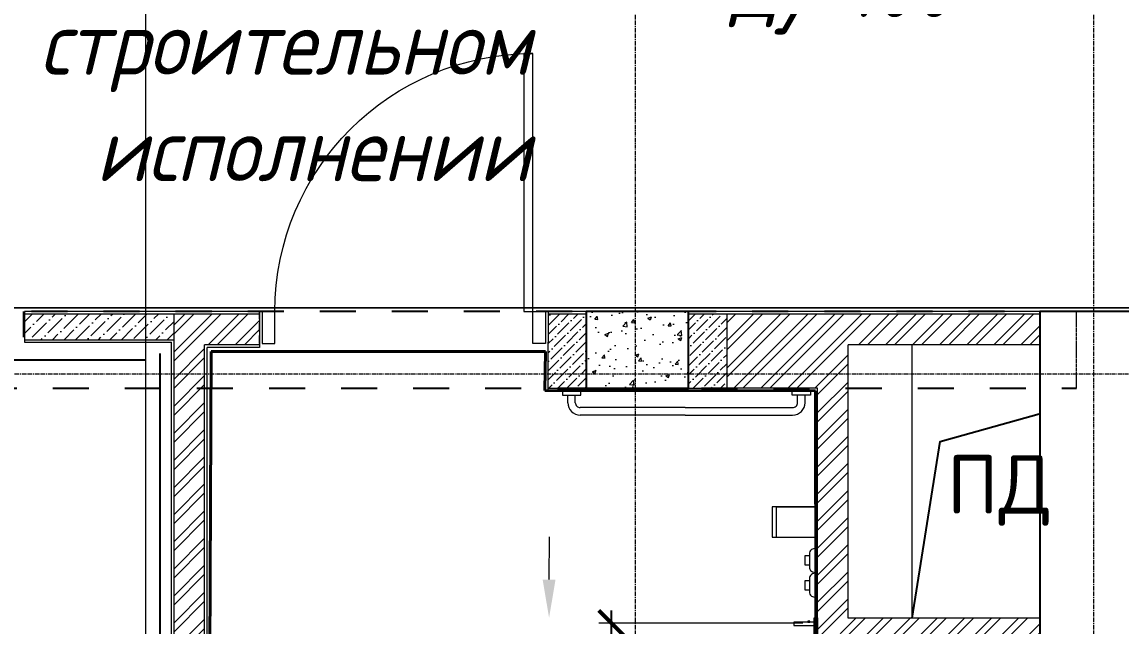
# Model space of a CAD drawing. Header units: millimetres. Extents: x -10178924 to 11692288, y -947381 to 58396.
# Drawn here: x 873385 to 877688, y -916828 to -914464 of the extents above; entities that cross this region are included whole.
import ezdxf
from ezdxf import colors
from ezdxf.entities.mleader import LeaderData, LeaderLine
from ezdxf.math import Vec2, Vec3

# ---------------------------------------------------------------- set-up
doc = ezdxf.new("R2010")
doc.units = ezdxf.units.MM
for name, pattern in [('HIDDEN', [9.525, 6.35, -3.175]), ('короткая штриховая', [282.222222, 141.111111, -141.111111]), ('осевая', [50.8, 31.75, -6.35, 6.35, -6.35])]:
    doc.linetypes.add(name, pattern=pattern)
for name, color, linetype, lineweight in [('0. Подпись', 194, 'Continuous', 18), ('PDF _PDF _ОДИ_Санузловое', 7, 'Continuous', 9), ('PDF _Разрезы', 7, 'Continuous', 9), ('АР_Двери', 250, 'Continuous', 9), ('Балки.1', 7, 'Continuous', 9), ('Двери', 7, 'Continuous', 9), ('Основная ГКЛ', 250, 'Continuous', 9), ('Перегородки пеноблок', 40, 'Continuous', 9), ('Перегородки_ГКЛ', 20, 'Continuous', 9), ('Размеры осевые', 153, 'Continuous', 9), ('Сантехнические приборы', 7, 'Continuous', 9), ('Стены.1', 7, 'Continuous', 25), ('Штрих', 7, 'Continuous', 13)]:
    doc.layers.add(name, color=color, linetype=linetype, lineweight=lineweight)
for name, color, linetype in [('_надписи канализация', 7, 'Continuous'), ('PDF _Геометрия', 7, 'Continuous'), ('PDF _Стены краска9010', 7, 'Continuous'), ('ВК_Выноски', 7, 'Continuous'), ('ПОЛЫ', 7, 'Continuous'), ('Стены внутр.1', 7, 'Continuous'), ('тх разм', 7, 'Continuous')]:
    doc.layers.add(name, color=color, linetype=linetype)
doc.layers.add('PDF _Отверстия_новые', color=7, linetype='Continuous', true_color=0x535353)
doc.layers.add('PDF _Стены отделка', color=7, linetype='Continuous', true_color=0xb505c2)
doc.styles.add('ISOCPEUR', font='isocpeui.ttf', dxfattribs={"width": 0.9})
doc.styles.add('PDF ISOCPEUR', font='isocpeur.ttf')
doc.linetypes.add('зигзаг', pattern='A,0.00254,-5.08,[131,ltypeshp.shx,S=5.08,R=0,X=-5.08,Y=0],-10.16,[131,ltypeshp.shx,S=5.08,R=180,X=5.08,Y=0],-5.08', length=20.32254)
pattern_1 = [(50, (-27015.96, 127632.76), (143.45204, -12.55043), [15, -165]), (355, (-27015.96, 127632.76), (-27.75027, 150.43843), [12, -132]), (100.451444, (-27004, 127631.72), (115.70177, 137.888), [12.74804, -140.22842]), (46.1842, (-27015.96, 127672.76), (213.44827, -33.10386), [22.5, -247.5]), (96.63564, (-26998.17, 127670), (186.9324, 194.82372), [19.12207, -210.34275]), (351.18416, (-27015.96, 127672.76), (186.9324, 194.82372), [18, -198]), (21, (-26995.96, 127662.76), (119.38141, -80.52378), [15, -165]), (326, (-26995.96, 127662.76), (48.66307, 145.03001), [12, -132]), (71.451445, (-26986.01, 127656.05), (168.04448, 64.50623), [12.74804, -140.22842]), (37.5, (-27015.96, 127632.764), (2.431971, 66.578771), [0, -130.4, 0, -134, 0, -132.5]), (7.5, (-27015.96, 127632.764), (52.613907, 78.882342), [0, -76.4, 0, -127.4, 0, -50.5]), (327.5, (-27060.56, 127632.764), (106.764487, -4.510974), [0, -50, 0, -156, 0, -207]), (317.5, (-27080.56, 127632.76), (116.637234, 20.020996), [0, -65, 0, -103.6, 0, -147])]
pattern_2 = [(45, (-27015.958, 127632.764), (13.258252, 48.6135912), [62.5, -12.5, 0, -12.5])]
pattern_3 = [(45, (897418.77, 170465.18), (-53.0330086, 53.0330086), []), (45, (897454.13, 170465.18), (-53.0330086, 53.0330086), [])]

# ---------------------------------------------------------------- blocks, each defined once
blk = doc.blocks.new('_None')
blk = doc.blocks.new('*U2174')
at = {"layer": 'АР_Двери'}
for points in [[(-1059.9, 0), (-1109.9, 0), (-1109.9, 125), (-1059.9, 125)], [(-50, 0), (0, 0), (0, 125), (-50, 125)], [(-50, -1009.9), (-85, -1009.9), (-85, 0), (-50, 0)]]:
    blk.add_lwpolyline(points, close=True, dxfattribs=at)
blk.add_arc((-50, 0), 1009.9, 180, 270, dxfattribs=at)
at = {"layer": 'Основная ГКЛ', "linetype": 'HIDDEN', "ltscale": 5}
for p, q in [((-1119.9, 125), (-1119.9, 0)), ((10, 0), (10, 125))]:
    blk.add_line(p, q, dxfattribs=at)
blk = doc.blocks.new('_ArchTick')
at = {"color": 0, "linetype": 'ByBlock', "const_width": 0.15}
blk.add_lwpolyline([(-0.5, -0.5), (0.5, 0.5)], dxfattribs=at)
blk = doc.blocks.new('A$Cad086cf1')
at = {"layer": 'Перегородки пеноблок', "true_color": 0x636466, "transparency": 33554687}
h = blk.add_hatch(dxfattribs=at)
h.set_pattern_fill('ANSI36', color=251, scale=10)
h.set_pattern_definition([(45, (-79953.19, -59912.508), (16.83798, 61.739261), [79.375, -15.875, 0, -15.875])])
h.paths.add_polyline_path([(40198.464, -41416.478), (40198.464, -41316.478), (39612.735, -41316.478), (39612.735, -41416.478)])
h = blk.add_hatch(dxfattribs=at)
h.set_pattern_fill('ANSI32', color=251, scale=200)
h.set_pattern_definition(pattern_3)
h.paths.add_polyline_path([(43588.464, -44096.224), (43588.464, -43976.254), (40318.464, -43976.254), (40318.464, -41436.478), (40533.725, -41436.478), (40533.78, -41316.478), (40198.464, -41316.478), (40198.464, -44096.254)])
h = blk.add_hatch(dxfattribs=at)
h.set_pattern_fill('ANSI32', color=251, scale=200)
h.set_pattern_definition(pattern_3)
h.paths.add_polyline_path([(42362.735, -41316.478), (42362.735, -41606.478), (42718.464, -41606.478), (42718.464, -42626.254), (43068.464, -42626.254), (43068.464, -43976.254), (43188.464, -43976.254), (43188.464, -42626.254), (43588.464, -42626.254), (43588.464, -42506.478), (42838.464, -42506.478), (42838.464, -41436.478), (43588.464, -41436.478), (43588.464, -41316.478)])
at = {"layer": 'ПОЛЫ', "lineweight": 0, "ltscale": 100, "true_color": 0x636466, "transparency": 33554687}
h = blk.add_hatch(dxfattribs=at)
h.set_pattern_fill('AR-CONC', color=251, scale=20)
h.set_pattern_definition(pattern_1)
h.paths.add_polyline_path([(42212.735, -41306.478), (41812.735, -41306.478), (41812.735, -41606.478), (42212.735, -41606.478)])
h = blk.add_hatch(dxfattribs=at)
h.set_pattern_fill('AR-CONC', color=251, scale=20)
h.set_pattern_definition(pattern_1)
h.paths.add_polyline_path([(42212.735, -41306.478), (41812.735, -41306.478), (41812.735, -41606.478), (42212.735, -41606.478)])
at = {"layer": 'Штрих', "lineweight": 0, "ltscale": 100, "true_color": 0x636466, "transparency": 33554687}
h = blk.add_hatch(dxfattribs=at)
h.set_pattern_fill('ANSI36', color=251, scale=200)
h.set_pattern_definition(pattern_2)
h.paths.add_polyline_path([(41813.67, -41606.478), (41813.67, -41316.478), (41663.67, -41316.478), (41663.67, -41606.478)])
h = blk.add_hatch(dxfattribs=at)
h.set_pattern_fill('ANSI36', color=251, scale=200)
h.set_pattern_definition(pattern_2)
h.paths.add_polyline_path([(42362.735, -41606.478), (42362.735, -41316.478), (42212.735, -41316.478), (42212.735, -41606.478)])
at = {"layer": 'PDF _PDF _ОДИ_Санузловое', "color": 251, "true_color": 0x636466, "transparency": 33554687}
for points in [[(41719.019, -41633.412), (41790.987, -41633.412), (41790.987, -41616.478), (41719.019, -41616.478)], [(42690.987, -41633.412), (42619.019, -41633.412), (42619.019, -41616.478), (42690.987, -41616.478)]]:
    blk.add_lwpolyline(points, close=True, dxfattribs=at)
for points in [[(41740.186, -41663.045), (41740.186, -41633.412)], [(41769.82, -41663.045), (41769.82, -41633.412)], [(42639.704, -41663.045), (42639.704, -41633.412)], [(42669.337, -41663.045), (42669.337, -41633.412)], [(42199.502, -41682.095), (41788.866, -41682.095)], [(42199.502, -41682.095), (42620.653, -41682.095)], [(42199.502, -41711.729), (41788.866, -41711.729)], [(42199.502, -41711.729), (42620.653, -41711.729)]]:
    blk.add_lwpolyline(points, dxfattribs=at)
for centre, radius, start, end in [((41788.87, -41663.045), 48.684, 180.000263, 269.994854), ((41788.87, -41663.046), 19.05, 179.998881, 270.001119), ((42620.654, -41663.046), 19.05, 269.998881, 0.001119), ((42620.653, -41663.045), 48.684, 270.005146, 359.999737)]:
    blk.add_arc(centre, radius, start, end, dxfattribs=at)
at = {"layer": 'PDF _Геометрия', "color": 251, "lineweight": 9, "true_color": 0x636466, "transparency": 33554687}
for points in [[(42718.464, -42070.788), (42540.675, -42070.788), (42540.675, -42189.314), (42718.464, -42189.314), (42718.464, -42070.788), (42540.675, -42070.788), (42540.675, -42189.314), (42557.608, -42189.314), (42557.608, -42070.788)], [(42686.09, -42261.532), (42686.09, -42299.629), (42669.158, -42299.629), (42669.158, -42261.532)], [(42686.09, -42358.892), (42686.09, -42396.99), (42669.158, -42396.99), (42669.158, -42358.892)], [(42705.468, -42607.275), (42705.468, -42505.682), (42718.167, -42505.682), (42718.167, -42607.275)], [(42705.468, -42535.313), (42705.468, -42522.614), (42625.04, -42522.614), (42625.04, -42535.313)], [(42688.536, -42522.614), (42688.536, -42518.381), (42680.07, -42518.381), (42680.07, -42522.614)]]:
    blk.add_lwpolyline(points, close=True, dxfattribs=at)
for points in [[(42686.09, -42250.612), (42686.09, -42310.717)], [(42698.789, -42325.028), (42715.722, -42329.261), (42715.722, -42231.9), (42698.789, -42236.133)], [(42698.789, -42422.388), (42715.722, -42426.621), (42715.722, -42329.261), (42698.789, -42333.494)], [(42686.09, -42347.972), (42686.09, -42408.078)]]:
    blk.add_lwpolyline(points, dxfattribs=at)
for centre, radius, start, end in [((42705.69, -42254.994), 20.083, 110.094969, 167.396881), ((42705.715, -42306.092), 20.162, 193.262151, 249.910603), ((42705.69, -42352.355), 20.083, 110.094969, 167.396881), ((42705.715, -42403.453), 20.162, 193.262151, 249.910603)]:
    blk.add_arc(centre, radius, start, end, dxfattribs=at)
at = {"layer": 'PDF _Отверстия_новые', "color": 251, "true_color": 0x636466, "transparency": 33554687}
blk.add_lwpolyline([(43088.464, -42506.478), (43198.095, -41815.23), (43586.463, -41706.478)], dxfattribs=at)
blk.add_lwpolyline([(43088.464, -42506.478), (43198.095, -41815.23), (43586.463, -41706.478)], dxfattribs=at)
at = {"layer": 'PDF _Разрезы', "color": 251, "lineweight": 9, "true_color": 0x636466, "transparency": 33554687}
blk.add_lwpolyline([(40088.626, -55093.893), (40088.626, -18979.099), (38666.217, -18979.099), (38666.217, 1500.428)], dxfattribs=at)
at = {"layer": 'PDF _Стены краска9010', "color": 251, "true_color": 0x636466, "transparency": 33554585}
for p, q in [((-411.206, -41306.478), (54327.929, -41287.094)), ((40143.133, -41470.083), (40143.133, -44188.958)), ((36389.513, -41498.149), (40088.626, -41494.859)), ((40088.626, -41494.859), (40088.626, -41494.859))]:
    blk.add_line(p, q, dxfattribs=at)
at = {"layer": 'PDF _Стены отделка', "color": 251, "linetype": 'зигзаг', "lineweight": 40, "ltscale": 0.1, "true_color": 0x636466, "transparency": 33554610}
for p, q in [((40343.737, -41462.261), (40333.776, -43958.93)), ((41653.196, -41462.261), (40343.737, -41462.261)), ((41650.832, -41615.893), (41653.196, -41462.261)), ((42710.314, -41616.478), (41650.832, -41615.893)), ((42711.818, -42505.682), (42710.314, -41616.478)), ((42711.818, -42505.682), (42710.314, -43350.971))]:
    blk.add_line(p, q, dxfattribs=at)
at = {"layer": 'Балки.1', "color": 251, "linetype": 'короткая штриховая', "ltscale": 0.01, "true_color": 0x636466, "transparency": 33554687}
blk.add_line((43732.649, -41606.478), (43732.649, -41306.478), dxfattribs=at)
at = {"layer": 'Перегородки пеноблок', "color": 251, "true_color": 0x636466, "transparency": 33554687}
for p, q in [((39607.42, -41306.471), (39607.42, -41406.471)), ((39612.735, -41306.478), (39612.735, -41426.478)), ((40533.725, -41306.478), (40533.725, -41426.478)), ((40533.725, -41306.478), (40533.725, -41446.478)), ((41663.725, -41306.478), (41663.725, -41426.478))]:
    blk.add_line(p, q, dxfattribs=at)
at = {"layer": 'Перегородки пеноблок', "color": 251, "linetype": 'Continuous', "true_color": 0x636466, "transparency": 33554687}
for p, q in [((40198.464, -44096.254), (40198.464, -41316.478)), ((40188.464, -44106.254), (40188.464, -41426.478)), ((40318.464, -43976.254), (40318.464, -41436.478)), ((40318.464, -41903.121), (40318.464, -41436.478)), ((42838.464, -42506.478), (42838.464, -41436.478)), ((43088.464, -42506.478), (43088.464, -41436.478)), ((43088.464, -42506.478), (43088.464, -41436.478)), ((40328.464, -43966.254), (40328.464, -41446.478)), ((42718.464, -42626.254), (42718.464, -41606.478)), ((42710.314, -43966.254), (42710.314, -41616.478))]:
    blk.add_line(p, q, dxfattribs=at)
at = {"layer": 'Перегородки пеноблок', "color": 251, "linetype": 'Continuous', "true_color": 0x636466, "transparency": 33554687, "flags": 128}
for points in [[(40533.725, -41306.478), (39612.735, -41306.478)], [(41812.735, -41306.478), (41663.725, -41306.478)], [(43588.464, -41306.478), (42212.735, -41306.478)], [(40533.78, -41316.478), (39612.735, -41316.478)], [(41812.735, -41316.478), (41663.725, -41316.478)], [(43588.464, -41316.478), (42212.735, -41316.478)], [(39612.735, -41416.478), (40198.464, -41416.478)], [(39612.735, -41426.478), (40188.464, -41426.478)], [(40533.78, -41436.478), (40318.464, -41436.478)], [(40533.78, -41436.478), (40318.464, -41436.478)], [(43588.464, -41436.478), (42838.464, -41436.478)], [(40533.725, -41446.478), (40328.464, -41446.478)], [(42718.464, -41606.478), (42362.735, -41606.478)], [(43588.464, -42506.478), (42838.464, -42506.254)], [(43588.464, -42506.478), (43086.463, -42506.478)]]:
    blk.add_lwpolyline(points, dxfattribs=at)
at = {"layer": 'Перегородки_ГКЛ', "color": 251, "true_color": 0x636466, "transparency": 33554687}
for p, q in [((41663.725, -41616.478), (41663.725, -41426.478)), ((42362.735, -41436.478), (42362.735, -41606.478))]:
    blk.add_line(p, q, dxfattribs=at)
for points in [[(42362.735, -41316.478), (42362.735, -41606.478)], [(41663.725, -41606.478), (42362.735, -41606.478)], [(41663.725, -41606.478), (42362.735, -41606.478)], [(41663.725, -41616.478), (42710.314, -41616.478)]]:
    blk.add_lwpolyline(points, dxfattribs=at)
at = {"layer": 'Размеры осевые', "color": 251, "linetype": 'осевая', "ltscale": 0.5, "true_color": 0x636466, "transparency": 33554687}
for p, q in [((42005.07, -52200), (42005.07, -40100)), ((43800, -52200), (43800, -40100)), ((-9750, -41550), (62308.109, -41550))]:
    blk.add_line(p, q, dxfattribs=at)
at = {"layer": 'Сантехнические приборы', "color": 251, "true_color": 0x636466, "transparency": 33554687}
blk.add_lwpolyline([(41667.046, -42355.418), (41669.154, -42188.809)], dxfattribs=at)
at = {"layer": 'Сантехнические приборы', "color": 251, "true_color": 0x636466, "transparency": 33554559}
blk.add_solid([(41692.353, -42355.418), (41667.046, -42505.156), (41641.738, -42355.418)], dxfattribs=at)
at = {"layer": 'Стены внутр.1', "color": 251, "linetype": 'короткая штриховая', "true_color": 0x636466, "transparency": 33554687, "flags": 128}
for points in [[(43732.649, -41306.478), (17662.735, -41306.478)], [(10372.735, -41606.478), (43732.649, -41606.478)]]:
    blk.add_lwpolyline(points, dxfattribs=at)
at = {"layer": 'Стены внутр.1', "color": 251, "linetype": 'Continuous', "true_color": 0x636466, "transparency": 33554687, "flags": 128}
for points in [[(43588.464, -41306.478), (43588.464, -47736.478)], [(43588.464, -41306.478), (43588.464, -47736.478)], [(44528.775, -41306.478), (43588.464, -41306.478)]]:
    blk.add_lwpolyline(points, dxfattribs=at)
at = {"layer": 'Стены.1', "color": 251, "linetype": 'Continuous', "true_color": 0x636466, "transparency": 33554687, "flags": 128}
blk.add_lwpolyline([(41812.735, -41606.478), (42212.735, -41606.478), (42212.735, -41306.478), (41812.735, -41306.478)], close=True, dxfattribs=at)
blk.add_lwpolyline([(41812.735, -41606.478), (42212.735, -41606.478), (42212.735, -41306.478), (41812.735, -41306.478)], close=True, dxfattribs=at)
at = {"layer": 'тх разм', "color": 251, "ltscale": 100, "true_color": 0x636466, "transparency": 33554687}
blk.add_line((41911.388, -43376.254), (41911.388, -42476.254), dxfattribs=at)
at = {"layer": 'тх разм', "color": 251, "lineweight": 9, "ltscale": 100, "true_color": 0x636466, "transparency": 33554687}
blk.add_line((42660.314, -42526.254), (41861.388, -42526.254), dxfattribs=at)
at = {"layer": 'Двери', "color": 251, "linetype": 'Continuous', "ltscale": 2, "true_color": 0x636466, "transparency": 33554687, "xscale": -1, "rotation": 180}
blk.add_blockref('*U2174', (41653.67, -41306.478), dxfattribs=at)
at = {"layer": 'тх разм', "color": 251, "ltscale": 100, "true_color": 0x636466, "transparency": 33554687, "xscale": 100.0000000000001, "yscale": 100.0000000000001, "zscale": 100.0000000000001, "rotation": 90}
blk.add_blockref('_ArchTick', (41911.388, -42526.254), dxfattribs=at)
at = {"layer": '0. Подпись', "color": 251, "lineweight": 5, "ltscale": 0.1, "true_color": 0x636466, "transparency": 33554687, "insert": (43224.506, -42144.799), "char_height": 229.1932, "attachment_point": 7, "style": 'PDF ISOCPEUR'}
blk.add_mtext('ПД', dxfattribs=at)
blk.add_mtext('ПД', dxfattribs=at)

msp = doc.modelspace()

# ---------------------------------------------------------------- block references
msp.add_blockref('A$Cad086cf1', (833781.5, -874290.7))

# ---------------------------------------------------------------- leaders
at = {"layer": '_надписи канализация', "lineweight": -2}
ml = msp.add_multileader_mtext('Standard', dxfattribs=at)
ml.set_content('\\A1;Приямок{\\Fisocp3|c204; }800{\\fArial|b0|i0|c204|p34;х}800х800(h)\\P{\\fArial|b0|i0|c204|p34;с\\Fisocp3|c204; }насосом дренажным {\\A0; \\H0.91667x;ГНОМ 10-10Г\\A1;\\H1.09091x; \\PN=1,1 кВт \\P (1 раб)\\Fisocp3|c204; \\fISOCPEUR|b0|i0|c204|p34;(закрыть рифленым железом)}', color=256, style='ISOCPEUR')
ml.set_leader_properties(lineweight=13)
ml.set_arrow_properties(name='NONE')
ml.build(insert=Vec2(0, 0))
ml.multileader.update_dxf_attribs({"text_left_attachment_type": 6, "text_right_attachment_type": 6, "dogleg_length": 100, "arrow_head_size": 300, "scale": 100})
ctx = ml.context
ctx.base_point, ctx.scale, ctx.char_height, ctx.arrow_head_size, ctx.landing_gap_size, ctx.plane_origin = Vec3(740434.3, -912667.1), 100, 250, 300, 0.09, Vec3(743281.2, -913662)
ctx.left_attachment, ctx.right_attachment, ctx.text_align_type = 6, 6, 1
notes = []
notes.append((ctx, [(1, (1, 1, 0), (745889.2, -912667.1), (-1, 0), 100, [(1, [(748693.9, -916333.7)], 0, [])])]))
ctx.mtext.insert, ctx.mtext.width, ctx.mtext.alignment, ctx.mtext.flow_direction = Vec3(742864.1, -912342.1), 6781.384, 2, 5
at = {"layer": 'ВК_Выноски'}
ml = msp.add_multileader_mtext('Standard', dxfattribs=at)
ml.set_content('{\\W0.9;Ст.К1-13\\P%%C110 }', color=7, style='ISOCPEUR')
ml.set_leader_properties(color=7, linetype='ByLayer', lineweight=-1)
ml.set_arrow_properties(name='NONE')
ml.build(insert=Vec2(0, 0))
ml.multileader.update_dxf_attribs({"text_left_attachment_type": 6, "text_right_attachment_type": 6, "dogleg_length": 0.36, "arrow_head_size": 300})
ctx = ml.context
ctx.base_point, ctx.char_height, ctx.arrow_head_size, ctx.landing_gap_size, ctx.plane_origin = Vec3(879256.1, -914751.7), 250, 300, 100, Vec3(873183.1, -939600.2)
ctx.left_attachment, ctx.right_attachment = 6, 6
notes.append((ctx, [(1, (1, 1, 0), (879155.7, -914751.7), (1, 0), 100.4, [(0, [(877274.6, -910516.9)], 0, [])])]))
ctx.mtext.insert, ctx.mtext.width, ctx.mtext.flow_direction = Vec3(879356.1, -914451.7), 513.532, 5
ml = msp.add_multileader_mtext('Standard', dxfattribs=at)
ml.set_content('{\\C256;Душевой поддон в строительном исполнении}', color=7, style='ISOCPEUR')
ml.set_leader_properties(color=7, linetype='ByLayer', lineweight=-1)
ml.set_arrow_properties(name='NONE')
ml.build(insert=Vec2(0, 0))
ml.multileader.update_dxf_attribs({"text_left_attachment_type": 6, "text_right_attachment_type": 6, "dogleg_length": 0.36, "arrow_head_size": 300})
ctx = ml.context
ctx.base_point, ctx.char_height, ctx.arrow_head_size, ctx.landing_gap_size, ctx.plane_origin = Vec3(873246, -913886.5), 250, 300, 100, Vec3(891060.9, -943353.8)
ctx.left_attachment, ctx.right_attachment, ctx.text_align_type = 6, 6, 2
notes.append((ctx, [(1, (1, 1, 0), (875577.9, -913886.5), (-1, 0), 100.4, [(1, [(877006.8, -911351.8)], 0, [])])]))
ctx.mtext.insert, ctx.mtext.width, ctx.mtext.alignment, ctx.mtext.flow_direction = Vec3(875377.5, -913586.5), 1489.588, 3, 5
ml = msp.add_multileader_mtext('Standard', dxfattribs=at)
ml.set_content('{\\W0.9;Трап  \\Pду 100}', color=7, style='ISOCPEUR')
ml.set_leader_properties(color=7, linetype='ByLayer', lineweight=-1)
ml.set_arrow_properties(name='NONE')
ml.build(insert=Vec2(0, 0))
ml.multileader.update_dxf_attribs({"text_left_attachment_type": 6, "text_right_attachment_type": 6, "dogleg_length": 0.36, "arrow_head_size": 300})
ctx = ml.context
ctx.base_point, ctx.char_height, ctx.arrow_head_size, ctx.landing_gap_size, ctx.plane_origin = Vec3(876044.2, -914102.7), 250, 300, 100, Vec3(889653.8, -943707.2)
ctx.left_attachment, ctx.right_attachment, ctx.text_align_type = 6, 6, 2
notes.append((ctx, [(1, (1, 1, 0), (877231.6, -914102.7), (-1, 0), 100.4, [(0, [(877857.1, -911924.5)], 0, [])])]))
ctx.mtext.insert, ctx.mtext.width, ctx.mtext.alignment, ctx.mtext.flow_direction = Vec3(877031.3, -913777.7), 1489.588, 3, 5
for ctx, leaders in notes:
    for number, flags, end, landing, length, lines in leaders:
        leader = LeaderData()
        leader.index, (leader.has_last_leader_line, leader.has_dogleg_vector, leader.attachment_direction) = number, flags
        leader.last_leader_point, leader.dogleg_vector, leader.dogleg_length = Vec3(end), Vec3(landing), length
        for number, points, colour, breaks in lines:
            line = LeaderLine()
            line.index, line.vertices, line.color, line.breaks = number, Vec3.list(points), colors.encode_raw_color(colour), breaks
            leader.lines.append(line)
        ctx.leaders.append(leader)

doc.saveas('drawing.dxf')
